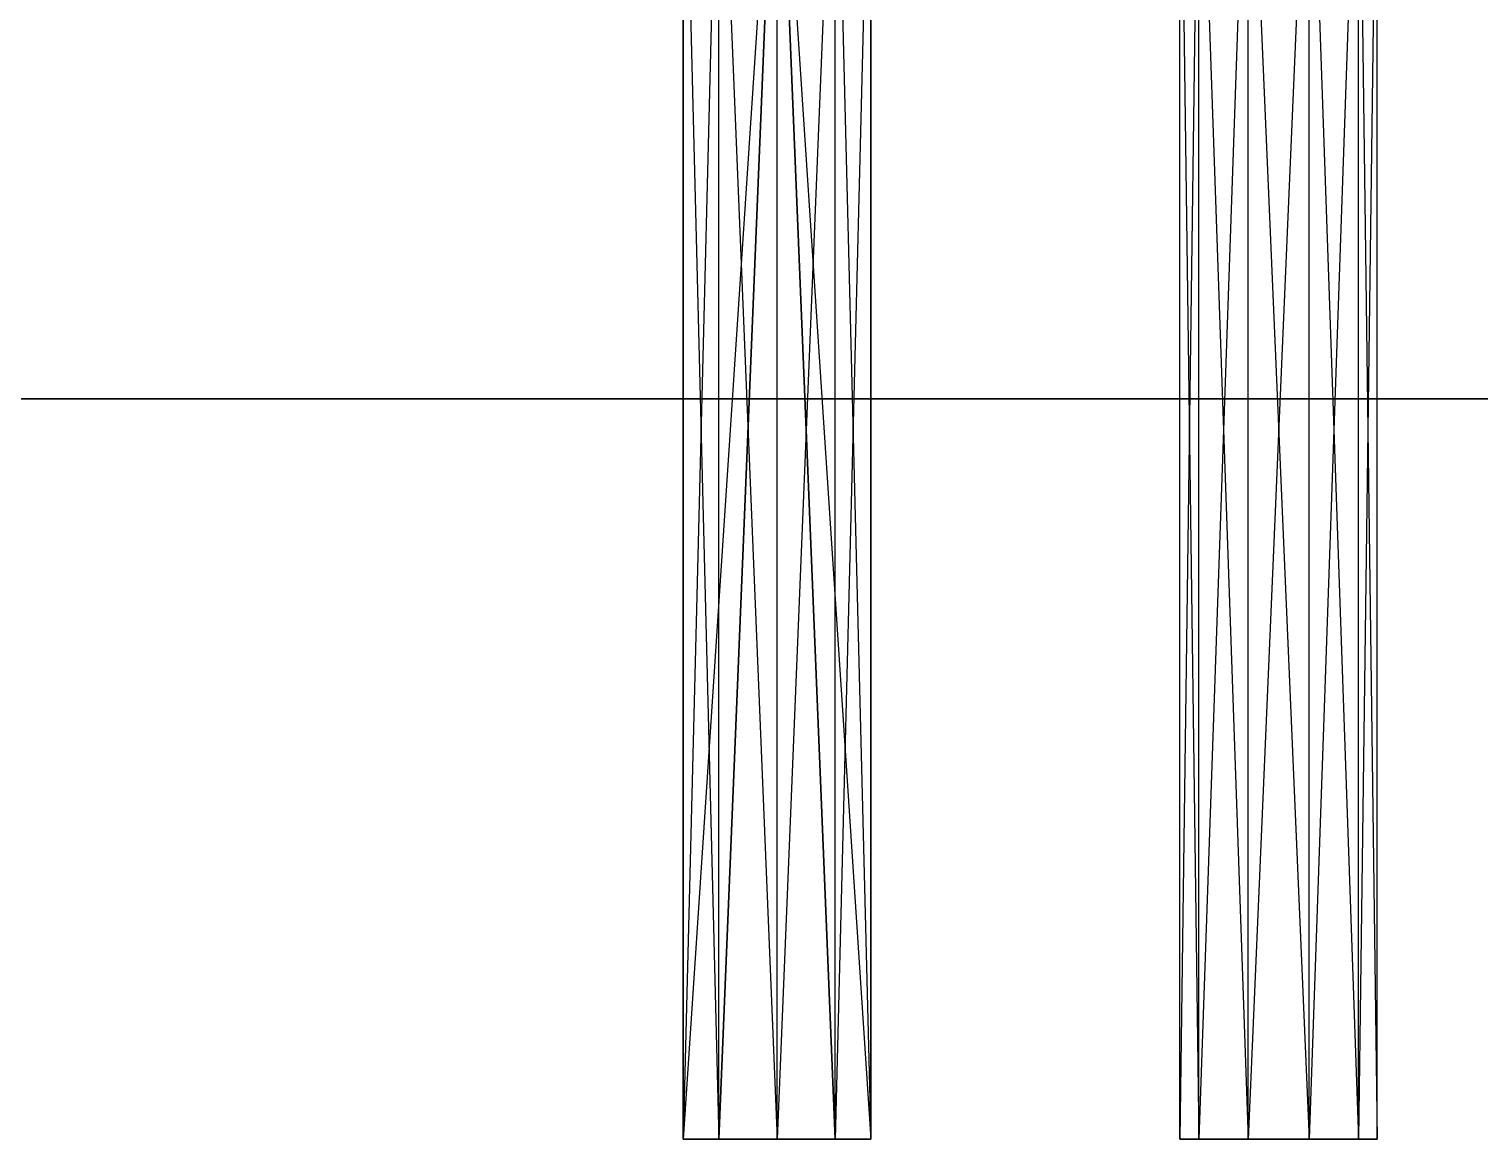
# Model space of a CAD drawing. Extents: x 0 to 4960, y -79 to 258.
# Drawn here: x 4380.3 to 4496, y -78.7 to 9.8 of the extents above; entities that cross this region are included whole.
import ezdxf

# ---------------------------------------------------------------- set-up
doc = ezdxf.new("R2010")
doc.units = 0
doc.layers.add('UB3D', color=1, linetype='CONTINUOUS')

msp = doc.modelspace()

# ---------------------------------------------------------------- linework, layer by layer
at = {"layer": 'UB3D', "color": 254}
for points in [[(4435.370079, -78.740157, -1453.629921), (4440, 34.452008, -1453.629921), (4432.511811, -78.740157, -1457.566929)], [(4440, 34.452008, -1453.629921), (4432.511811, -78.740157, -1457.566929), (4432.511811, 34.452008, -1457.566929)], [(4432.511811, -78.740157, -1457.566929), (4432.511811, 34.452008, -1457.566929), (4432.511811, -78.740157, -1462.433071)], [(4432.511811, 34.452008, -1457.566929), (4432.511811, -78.740157, -1462.433071), (4432.511811, 34.452008, -1462.433071)], [(4432.511811, -78.740157, -1462.433071), (4432.511811, 34.452008, -1462.433071), (4435.370079, -78.740157, -1466.370079)], [(4432.511811, 34.452008, -1462.433071), (4435.370079, -78.740157, -1466.370079), (4435.370079, 34.452008, -1466.370079)], [(4435.370079, -78.740157, -1053.629921), (4435.370079, 34.452008, -1053.629921), (4432.511811, -78.740157, -1057.566929)], [(4435.370079, 34.452008, -1053.629921), (4432.511811, -78.740157, -1057.566929), (4432.511811, 34.452008, -1057.566929)], [(4432.511811, -78.740157, -1057.566929), (4432.511811, 34.452008, -1057.566929), (4432.511811, -78.740157, -1062.433071)], [(4432.511811, 34.452008, -1057.566929), (4432.511811, -78.740157, -1062.433071), (4432.511811, 34.452008, -1062.433071)], [(4432.511811, -78.740157, -1062.433071), (4432.511811, 34.452008, -1062.433071), (4435.370079, -78.740157, -1066.370079)], [(4432.511811, 34.452008, -1062.433071), (4435.370079, -78.740157, -1066.370079), (4435.370079, 34.452008, -1066.370079)], [(4440, -78.740157, -1452.125984), (4440, 34.452008, -1452.125984), (4435.370079, -78.740157, -1453.629921)], [(4440, 34.452008, -1452.125984), (4435.370079, -78.740157, -1453.629921), (4440, 34.452008, -1453.629921)], [(4435.370079, -78.740157, -1466.370079), (4435.370079, 34.452008, -1466.370079), (4440, -78.740157, -1467.874016)], [(4435.370079, 34.452008, -1466.370079), (4440, -78.740157, -1467.874016), (4440, 34.452008, -1467.874016)], [(4440, -78.740157, -1052.125984), (4440, 34.452008, -1052.125984), (4435.370079, -78.740157, -1053.629921)], [(4440, 34.452008, -1052.125984), (4435.370079, -78.740157, -1053.629921), (4435.370079, 34.452008, -1053.629921)], [(4435.370079, -78.740157, -1066.370079), (4435.370079, 34.452008, -1066.370079), (4440, -78.740157, -1067.874016)], [(4435.370079, 34.452008, -1066.370079), (4440, -78.740157, -1067.874016), (4440, 34.452008, -1067.874016)], [(4440, -78.740157, -1467.874016), (4440, 34.452008, -1467.874016), (4444.629921, -78.740157, -1466.370079)], [(4440, 34.452008, -1467.874016), (4444.629921, -78.740157, -1466.370079), (4444.629921, 34.452008, -1466.370079)], [(4444.629921, -78.740157, -1453.629921), (4444.629921, 34.452008, -1453.629921), (4440, -78.740157, -1452.125984)], [(4444.629921, 34.452008, -1453.629921), (4440, -78.740157, -1452.125984), (4440, 34.452008, -1452.125984)], [(4440, -78.740157, -1067.874016), (4440, 34.452008, -1067.874016), (4444.629921, -78.740157, -1066.370079)], [(4440, 34.452008, -1067.874016), (4444.629921, -78.740157, -1066.370079), (4440, 34.452008, -1066.370079)], [(4444.629921, -78.740157, -1066.370079), (4440, 34.452008, -1066.370079), (4447.488189, -78.740157, -1062.433071)], [(4440, 34.452008, -1066.370079), (4447.488189, -78.740157, -1062.433071), (4447.488189, 34.452008, -1062.433071)], [(4444.629921, -78.740157, -1053.629921), (4444.629921, 34.452008, -1053.629921), (4440, -78.740157, -1052.125984)], [(4444.629921, 34.452008, -1053.629921), (4440, -78.740157, -1052.125984), (4440, 34.452008, -1052.125984)], [(4444.629921, -78.740157, -1466.370079), (4444.629921, 34.452008, -1466.370079), (4447.488189, -78.740157, -1462.433071)], [(4444.629921, 34.452008, -1466.370079), (4447.488189, -78.740157, -1462.433071), (4447.488189, 34.452008, -1462.433071)], [(4447.488189, -78.740157, -1457.566929), (4447.488189, 34.452008, -1457.566929), (4444.629921, -78.740157, -1453.629921)], [(4447.488189, 34.452008, -1457.566929), (4444.629921, -78.740157, -1453.629921), (4444.629921, 34.452008, -1453.629921)], [(4447.488189, -78.740157, -1057.566929), (4447.488189, 34.452008, -1057.566929), (4444.629921, -78.740157, -1053.629921)], [(4447.488189, 34.452008, -1057.566929), (4444.629921, -78.740157, -1053.629921), (4444.629921, 34.452008, -1053.629921)], [(4447.488189, -78.740157, -1462.433071), (4447.488189, 34.452008, -1462.433071), (4447.488189, -78.740157, -1457.566929)], [(4447.488189, 34.452008, -1462.433071), (4447.488189, -78.740157, -1457.566929), (4447.488189, 34.452008, -1457.566929)], [(4447.488189, -78.740157, -1062.433071), (4447.488189, 34.452008, -1062.433071), (4447.488189, -78.740157, -1057.566929)], [(4447.488189, 34.452008, -1062.433071), (4447.488189, -78.740157, -1057.566929), (4447.488189, 34.452008, -1057.566929)], [(4472.125984, -78.740157, -2100), (4472.125984, 34.452008, -2100), (4473.629921, -78.740157, -2104.629921)], [(4472.125984, 34.452008, -2100), (4473.629921, -78.740157, -2104.629921), (4473.629921, 34.452008, -2100)], [(4473.629921, -78.740157, -2095.370079), (4473.629921, 34.452008, -2095.370079), (4472.125984, -78.740157, -2100)], [(4473.629921, 34.452008, -2095.370079), (4472.125984, -78.740157, -2100), (4472.125984, 34.452008, -2100)], [(4473.629921, -78.740157, -2104.629921), (4473.629921, 34.452008, -2100), (4477.566929, -78.740157, -2107.488189)], [(4473.629921, 34.452008, -2100), (4477.566929, -78.740157, -2107.488189), (4477.566929, 34.452008, -2107.488189)], [(4477.566929, -78.740157, -2092.511811), (4477.566929, 34.452008, -2092.511811), (4473.629921, -78.740157, -2095.370079)], [(4477.566929, 34.452008, -2092.511811), (4473.629921, -78.740157, -2095.370079), (4473.629921, 34.452008, -2095.370079)], [(4477.566929, -78.740157, -2107.488189), (4477.566929, 34.452008, -2107.488189), (4482.433071, -78.740157, -2107.488189)], [(4477.566929, 34.452008, -2107.488189), (4482.433071, -78.740157, -2107.488189), (4482.433071, 34.452008, -2107.488189)], [(4482.433071, -78.740157, -2092.511811), (4482.433071, 34.452008, -2092.511811), (4477.566929, -78.740157, -2092.511811)], [(4482.433071, 34.452008, -2092.511811), (4477.566929, -78.740157, -2092.511811), (4477.566929, 34.452008, -2092.511811)], [(4482.433071, -78.740157, -2107.488189), (4482.433071, 34.452008, -2107.488189), (4486.370079, -78.740157, -2104.629921)], [(4482.433071, 34.452008, -2107.488189), (4486.370079, -78.740157, -2104.629921), (4486.370079, 34.452008, -2104.629921)], [(4486.370079, -78.740157, -2095.370079), (4486.370079, 34.452008, -2095.370079), (4482.433071, -78.740157, -2092.511811)], [(4486.370079, 34.452008, -2095.370079), (4482.433071, -78.740157, -2092.511811), (4482.433071, 34.452008, -2092.511811)], [(4486.370079, -78.740157, -2104.629921), (4486.370079, 34.452008, -2104.629921), (4487.874016, -78.740157, -2100)], [(4486.370079, 34.452008, -2104.629921), (4487.874016, -78.740157, -2100), (4487.874016, 34.452008, -2100)], [(4487.874016, -78.740157, -2100), (4487.874016, 34.452008, -2100), (4486.370079, -78.740157, -2095.370079)], [(4487.874016, 34.452008, -2100), (4486.370079, -78.740157, -2095.370079), (4486.370079, 34.452008, -2095.370079)], [(4440, -78.740157, -1460), (4435.370079, -78.740157, -1453.629921), (4432.511811, -78.740157, -1457.566929)], [(4440, -78.740157, -1460), (4432.511811, -78.740157, -1457.566929), (4432.511811, -78.740157, -1462.433071)], [(4440, -78.740157, -1460), (4432.511811, -78.740157, -1462.433071), (4435.370079, -78.740157, -1466.370079)], [(4440, -78.740157, -1060), (4435.370079, -78.740157, -1053.629921), (4432.511811, -78.740157, -1057.566929)], [(4440, -78.740157, -1060), (4432.511811, -78.740157, -1057.566929), (4432.511811, -78.740157, -1062.433071)], [(4440, -78.740157, -1060), (4432.511811, -78.740157, -1062.433071), (4435.370079, -78.740157, -1066.370079)], [(4440, -78.740157, -1460), (4440, -78.740157, -1452.125984), (4435.370079, -78.740157, -1453.629921)], [(4440, -78.740157, -1460), (4435.370079, -78.740157, -1466.370079), (4440, -78.740157, -1467.874016)], [(4440, -78.740157, -1060), (4440, -78.740157, -1052.125984), (4435.370079, -78.740157, -1053.629921)], [(4440, -78.740157, -1060), (4435.370079, -78.740157, -1066.370079), (4440, -78.740157, -1067.874016)], [(4440, -78.740157, -1460), (4440, -78.740157, -1467.874016), (4444.629921, -78.740157, -1466.370079)], [(4440, -78.740157, -1460), (4444.629921, -78.740157, -1466.370079), (4447.488189, -78.740157, -1462.433071)], [(4440, -78.740157, -1460), (4447.488189, -78.740157, -1462.433071), (4447.488189, -78.740157, -1457.566929)], [(4440, -78.740157, -1460), (4447.488189, -78.740157, -1457.566929), (4444.629921, -78.740157, -1453.629921)], [(4440, -78.740157, -1460), (4444.629921, -78.740157, -1453.629921), (4440, -78.740157, -1452.125984)], [(4440, -78.740157, -1060), (4440, -78.740157, -1067.874016), (4444.629921, -78.740157, -1066.370079)], [(4440, -78.740157, -1060), (4444.629921, -78.740157, -1066.370079), (4447.488189, -78.740157, -1062.433071)], [(4440, -78.740157, -1060), (4447.488189, -78.740157, -1062.433071), (4447.488189, -78.740157, -1057.566929)], [(4440, -78.740157, -1060), (4447.488189, -78.740157, -1057.566929), (4444.629921, -78.740157, -1053.629921)], [(4440, -78.740157, -1060), (4444.629921, -78.740157, -1053.629921), (4440, -78.740157, -1052.125984)], [(4480, -78.740157, -2100), (4472.125984, -78.740157, -2100), (4473.629921, -78.740157, -2104.629921)], [(4480, -78.740157, -2100), (4473.629921, -78.740157, -2095.370079), (4472.125984, -78.740157, -2100)], [(4480, -78.740157, -2100), (4473.629921, -78.740157, -2104.629921), (4477.566929, -78.740157, -2107.488189)], [(4480, -78.740157, -2100), (4477.566929, -78.740157, -2092.511811), (4473.629921, -78.740157, -2095.370079)], [(4480, -78.740157, -2100), (4477.566929, -78.740157, -2107.488189), (4482.433071, -78.740157, -2107.488189)], [(4480, -78.740157, -2100), (4482.433071, -78.740157, -2092.511811), (4477.566929, -78.740157, -2092.511811)], [(4480, -78.740157, -2100), (4482.433071, -78.740157, -2107.488189), (4486.370079, -78.740157, -2104.629921)], [(4480, -78.740157, -2100), (4486.370079, -78.740157, -2104.629921), (4487.874016, -78.740157, -2100)], [(4480, -78.740157, -2100), (4487.874016, -78.740157, -2100), (4486.370079, -78.740157, -2095.370079)], [(4480, -78.740157, -2100), (4486.370079, -78.740157, -2095.370079), (4482.433071, -78.740157, -2092.511811)]]:
    msp.add_3dface(points, dxfattribs=at)
at = {"layer": 'UB3D', "color": 94}
for points in [[(0, 19.685039, -3870), (4960.050236, 19.685039, -3870), (4960.050236, -19.685039, -3870), (0, -19.685039, -3870)], [(4960.050236, 19.685039, -719.999961), (0, 19.685039, -719.999961), (0, -19.685039, -719.999961), (4960.050236, -19.685039, -719.999961)], [(0, -19.685039, -719.999961), (4960.050236, -19.685039, -719.999961), (4960.050236, -19.685039, -3870)], [(0, -19.685039, -719.999961), (4960.050236, -19.685039, -3870), (0, -19.685039, -3870)]]:
    msp.add_3dface(points, dxfattribs=at)

doc.saveas('drawing.dxf')
